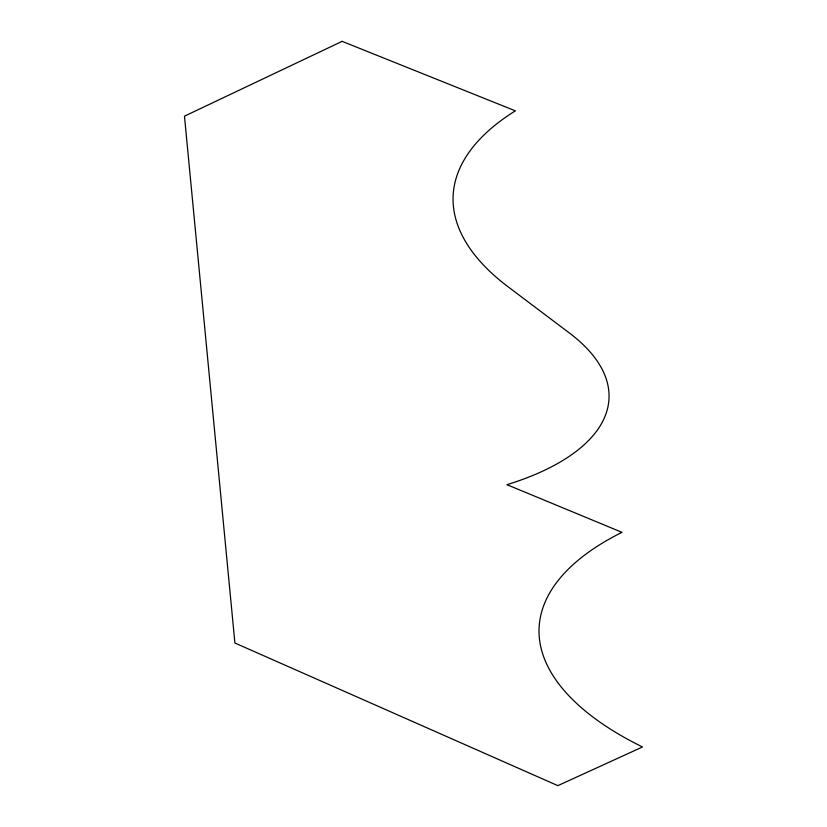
<?xml version="1.0" encoding="UTF-8"?>
<svg xmlns="http://www.w3.org/2000/svg" width="827" height="827" viewBox="0 0 827 827"><rect width="100%" height="100%" fill="white"/><g stroke="black" fill="none" stroke-linecap="round" stroke-linejoin="round"><path stroke-width="1.24" d="M342.13 41.35L184.473 116.173L234.899 643.003L557.853 785.65L642.527 746.967A366.165 160.51 2.7 0 1 621.987 532.33L506.951 484.684A268.237 117.589 2.7 0 0 569.472 333.064L508.119 286.835A373.184 163.591 2.7 0 1 515.366 110.849L342.13 41.35"/></g></svg>
